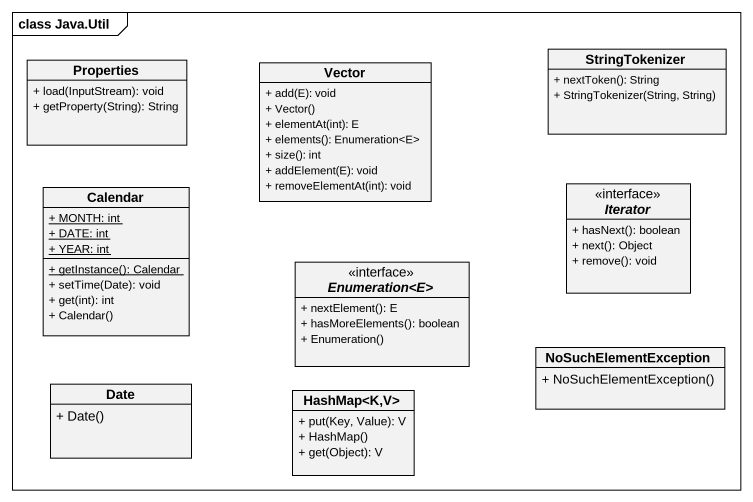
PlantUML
@startuml
mainframe class Java.Util
hide circle
hide empty members
skinparam classAttributeIconSize 0
class Properties {
  + load(InputStream): void
  + getProperty(String): String
}
class Vector {
  + add(E): void
  + Vector()
  + elementAt(int): E
  + elements(): Enumeration<E>
  + size(): int
  + addElement(E): void
  + removeElementAt(int): void
}
class StringTokenizer {
  + nextToken(): String
  + StringTokenizer(String, String)
}
class Calendar {
  {static} + MONTH: int
  {static} + DATE: int
  {static} + YEAR: int
  {static} + getInstance(): Calendar
  + setTime(Date): void
  + get(int): int
  + Calendar()
}
interface Iterator {
  + hasNext(): boolean
  + next(): Object
  + remove(): void
}
interface "Enumeration<E>" as Enumeration_E {
  + nextElement(): E
  + hasMoreElements(): boolean
  + Enumeration()
}
class NoSuchElementException {
  + NoSuchElementException()
}
class Date {
  + Date()
}
class "HashMap<K,V>" as HashMap_K_V {
  + put(Key, Value): V
  + HashMap()
  + get(Object): V
}
@enduml
